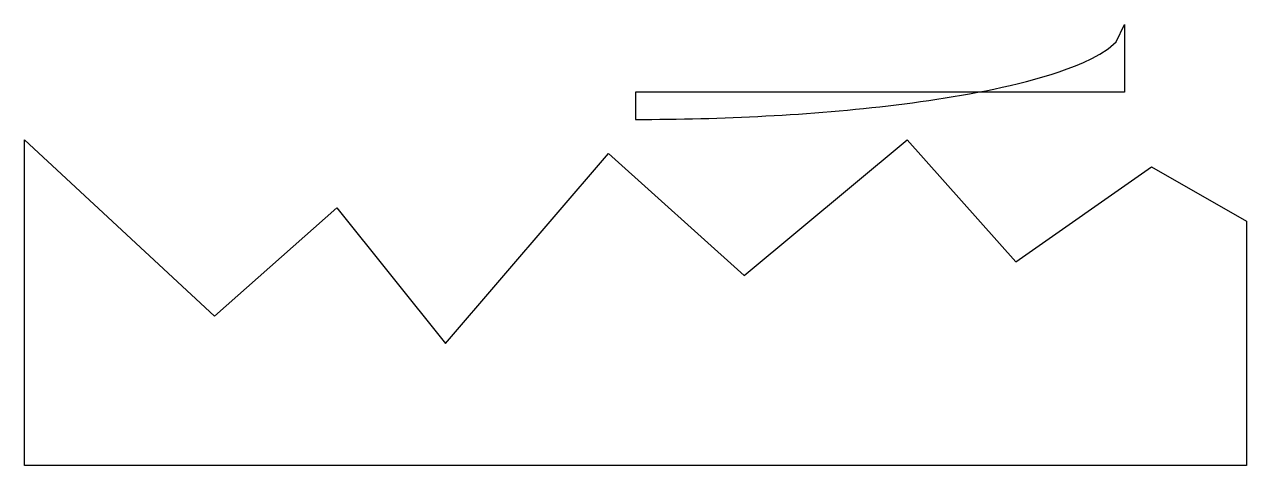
# Model space of a CAD drawing. Header units: metres. Extents: x 0 to 18, y 0 to 6.5.
import ezdxf

# ---------------------------------------------------------------- set-up
doc = ezdxf.new("R2010")
doc.units = ezdxf.units.M

msp = doc.modelspace()

# ---------------------------------------------------------------- linework, layer by layer
for points in [[(9, 5.1), (9.12, 5.1), (9.24, 5.101), (9.36, 5.102), (9.48, 5.103), (9.6, 5.105), (9.72, 5.107), (9.84, 5.11), (9.96, 5.113), (10.08, 5.116), (10.2, 5.12), (10.32, 5.124), (10.44, 5.128), (10.56, 5.133), (10.68, 5.139), (10.8, 5.144), (10.92, 5.151), (11.04, 5.157), (11.16, 5.164), (11.28, 5.172), (11.4, 5.18), (11.52, 5.189), (11.64, 5.198), (11.76, 5.207), (11.88, 5.217), (12, 5.227), (12.12, 5.238), (12.24, 5.25), (12.36, 5.262), (12.48, 5.274), (12.6, 5.288), (12.72, 5.301), (12.84, 5.316), (12.96, 5.331), (13.08, 5.346), (13.2, 5.363), (13.32, 5.38), (13.44, 5.398), (13.56, 5.417), (13.68, 5.436), (13.8, 5.457), (13.92, 5.478), (14.04, 5.5), (14.16, 5.524), (14.28, 5.548), (14.4, 5.574), (14.52, 5.601), (14.64, 5.63), (14.76, 5.66), (14.88, 5.692), (15, 5.726), (15.12, 5.763), (15.24, 5.802), (15.36, 5.844), (15.48, 5.89), (15.6, 5.94), (15.72, 5.997), (15.84, 6.063), (15.96, 6.142), (16.08, 6.245), (16.2, 6.5), (16.2, 5.5), (9, 5.5), (9, 5.1)], [(0, 0), (0, 4.8), (2.8, 2.2), (4.6, 3.8), (6.2, 1.8), (8.6, 4.6), (10.6, 2.8), (13, 4.8), (14.6, 3), (16.6, 4.4), (18, 3.6), (18, 0), (0, 0)]]:
    msp.add_lwpolyline(points, close=True)

doc.saveas('drawing.dxf')
